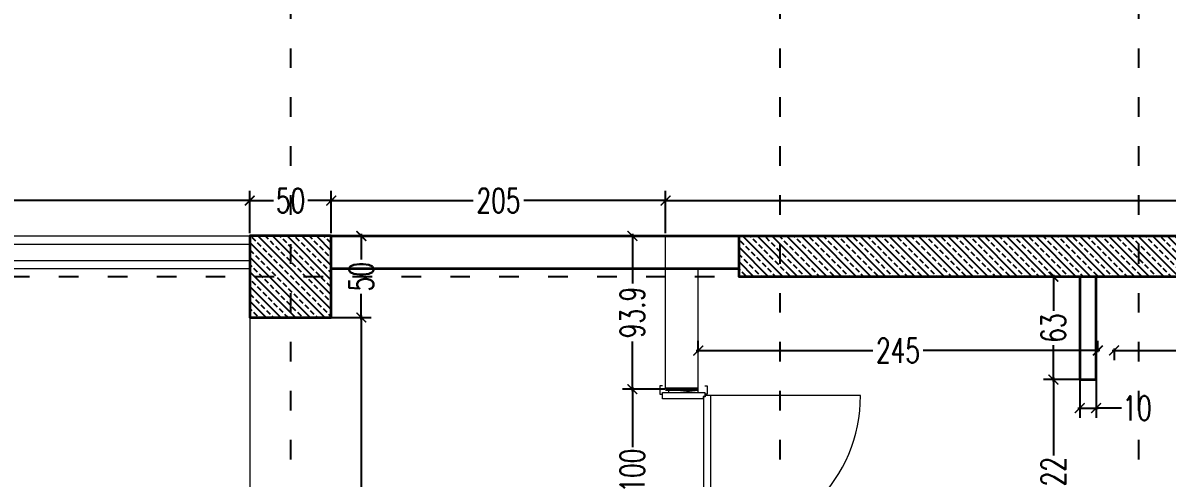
# Model space of a CAD drawing. Header units: centimetres. Extents: x -3207095 to 15275363, y -32656 to 4798027.
# Drawn here: x 687976 to 688678, y 4471229 to 4471508 of the extents above; entities that cross this region are included whole.
import ezdxf

# ---------------------------------------------------------------- set-up
doc = ezdxf.new("R2010")
doc.units = ezdxf.units.CM
doc.linetypes.add('ACAD_ISO03W100', pattern=[30, 12, -18])
doc.linetypes.add('DUZ', pattern=[500, 500])
doc.layers.get('0').update_dxf_attribs({"color": 1, "linetype": 'DUZ'})
doc.layers.add('DIM', color=1, linetype='DUZ')
doc.layers.add('KOLTAR_F', color=145, linetype='Continuous')
for name, color, linetype, lineweight in [('DUV', 220, 'Continuous', 50), ('DUVAR', 7, 'Continuous', 35), ('iç duvar', 7, 'Continuous', 50), ('KAPEN', 151, 'Continuous', 9), ('KOLON_F', 3, 'Continuous', 35)]:
    doc.layers.add(name, color=color, linetype=linetype, lineweight=lineweight)
doc.styles.add('DIM', font='ROMANSTW.SHX', dxfattribs={"width": 0.7})
doc.dimstyles.new('1_100', dxfattribs={"dimtxt": 15, "dimasz": 6, "dimexe": 6, "dimexo": 0, "dimgap": 2, "dimtad": 0, "dimdec": 1, "dimzin": 11, "dimdsep": 46, "dimtxsty": 'DIM', "dimblk": 'ARCHTICK', "dimcen": 3, "dimdle": 1.25, "dimclrt": 2, "dimadec": 0, "dimazin": 0, "dimtfac": 1.25, "dimtdec": 1, "dimtix": 1, "dimtofl": 0, "dimtmove": 1, "dimatfit": 3, "dimldrblk": 'ARCHTICK', "dimfxl": 20, "dimfxlon": 1, "dimtolj": 1, "dimtzin": 0, "dimarcsym": 0})
pattern_1 = [(135, (5191127.668, 3810743.487), (-4.4901280605, -4.4901280605), []), (135, (5191127.668, 3810747.977), (-4.4901280605, -4.4901280605), [3.175, -1.5875])]

# ---------------------------------------------------------------- blocks, each defined once
blk = doc.blocks.new('K210')
for p, q in [((0.04, 0.985), (0.04, 0.032)), ((0.04, 0.032), (0.047, 0.032)), ((0.047, 0.032), (0.047, 0.022)), ((0.047, 0.022), (0.953, 0.022)), ((0.953, 0.032), (0.96, 0.032)), ((0.953, 0.022), (0.953, 0.032)), ((0.96, 0.032), (0.96, 0.065))]:
    blk.add_line(p, q)
for points in [[(-0.02, 0.03), (-0.02, 0.045), (0.03, 0.045), (0.03, 0.03)], [(0.04, 0.065), (0.96, 0.065)], [(1.02, 0.03), (1.02, 0.045), (0.97, 0.045), (0.97, 0.03)], [(0.02, -0.19), (0, -0.19), (0.02, -0.01), (0, -0.01)], [(0.98, -0.19), (1, -0.19), (0.98, -0.01), (1, -0.01)], [(-0.02, -0.23), (-0.02, -0.245), (0.03, -0.245), (0.03, -0.23)], [(1.02, -0.23), (1.02, -0.245), (0.97, -0.245), (0.97, -0.23)]]:
    blk.add_lwpolyline(points)
for points in [[(0.02, 0.03), (0.045, 0.03), (0.045, 0.02), (0.06, 0.02), (0.06, -0.23), (0.02, -0.23)], [(0.98, 0.03), (0.955, 0.03), (0.955, 0.02), (0.94, 0.02), (0.94, -0.23), (0.98, -0.23)]]:
    blk.add_lwpolyline(points, close=True)
blk.add_arc((0.04, 0.065), 0.92, 0, 90)
blk = doc.blocks.new('_ArchTick')
at = {"color": 0, "linetype": 'ByBlock', "const_width": 0.15}
blk.add_lwpolyline([(-0.5, -0.5), (0.5, 0.5)], dxfattribs=at)
blk = doc.blocks.new('*D713')
at = {"layer": 'Defpoints', "color": 0, "linetype": 'Continuous', "lineweight": 5, "transparency": 16777216}
for p in [(688115.2, 4471398.66), (687745.2, 4471376.97), (688115.2, 4471376.97)]:
    blk.add_point(p, dxfattribs=at)
at = {"layer": 'DIM', "color": 0, "linetype": 'Continuous', "lineweight": -2, "transparency": 16777216}
for p, q in [((687745.2, 4471378.66), (687745.2, 4471404.66)), ((688115.2, 4471378.66), (688115.2, 4471404.66)), ((687743.95, 4471398.66), (687914.7, 4471398.66)), ((688116.45, 4471398.66), (687945.7, 4471398.66))]:
    blk.add_line(p, q, dxfattribs=at)
at = {"layer": 'DIM', "color": 0, "linetype": 'Continuous', "lineweight": -2, "transparency": 16777216, "xscale": 6, "yscale": 6, "zscale": 6, "rotation": 180}
blk.add_blockref('_ArchTick', (687745.2, 4471398.66), dxfattribs=at)
at = {"layer": 'DIM', "color": 0, "linetype": 'Continuous', "lineweight": -2, "transparency": 16777216, "xscale": 6, "yscale": 6, "zscale": 6}
blk.add_blockref('_ArchTick', (688115.2, 4471398.66), dxfattribs=at)
at = {"layer": 'DIM', "color": 2, "linetype": 'Continuous', "lineweight": 5, "transparency": 16777216, "insert": (687930.2, 4471398.66), "char_height": 15, "attachment_point": 5, "style": 'DIM'}
blk.add_mtext('\\A1;370', dxfattribs=at)
blk = doc.blocks.new('*D714')
at = {"layer": 'Defpoints', "color": 0, "linetype": 'Continuous', "lineweight": 5, "transparency": 16777216}
for p in [(688165.2, 4471398.66), (688115.2, 4471376.97), (688165.2, 4471376.97)]:
    blk.add_point(p, dxfattribs=at)
at = {"layer": 'DIM', "color": 0, "linetype": 'Continuous', "lineweight": -2, "transparency": 16777216}
for p, q in [((688115.2, 4471378.66), (688115.2, 4471404.66)), ((688165.2, 4471378.66), (688165.2, 4471404.66)), ((688113.95, 4471398.66), (688129.7, 4471398.66)), ((688166.45, 4471398.66), (688150.7, 4471398.66))]:
    blk.add_line(p, q, dxfattribs=at)
at = {"layer": 'DIM', "color": 0, "linetype": 'Continuous', "lineweight": -2, "transparency": 16777216, "xscale": 6, "yscale": 6, "zscale": 6, "rotation": 180}
blk.add_blockref('_ArchTick', (688115.2, 4471398.66), dxfattribs=at)
at = {"layer": 'DIM', "color": 0, "linetype": 'Continuous', "lineweight": -2, "transparency": 16777216, "xscale": 6, "yscale": 6, "zscale": 6}
blk.add_blockref('_ArchTick', (688165.2, 4471398.66), dxfattribs=at)
at = {"layer": 'DIM', "color": 2, "linetype": 'Continuous', "lineweight": 5, "transparency": 16777216, "insert": (688140.2, 4471398.66), "char_height": 15, "attachment_point": 5, "style": 'DIM'}
blk.add_mtext('\\A1;50', dxfattribs=at)
blk = doc.blocks.new('*D715')
at = {"layer": 'Defpoints', "color": 0, "linetype": 'Continuous', "lineweight": 5, "transparency": 16777216}
for p in [(688370.2, 4471398.66), (688165.2, 4471376.97), (688370.2, 4471376.97)]:
    blk.add_point(p, dxfattribs=at)
at = {"layer": 'DIM', "color": 0, "linetype": 'Continuous', "lineweight": -2, "transparency": 16777216}
for p, q in [((688165.2, 4471378.66), (688165.2, 4471404.66)), ((688370.2, 4471378.66), (688370.2, 4471404.66)), ((688163.95, 4471398.66), (688252.2, 4471398.66)), ((688371.45, 4471398.66), (688283.2, 4471398.66))]:
    blk.add_line(p, q, dxfattribs=at)
at = {"layer": 'DIM', "color": 0, "linetype": 'Continuous', "lineweight": -2, "transparency": 16777216, "xscale": 6, "yscale": 6, "zscale": 6, "rotation": 180}
blk.add_blockref('_ArchTick', (688165.2, 4471398.66), dxfattribs=at)
at = {"layer": 'DIM', "color": 0, "linetype": 'Continuous', "lineweight": -2, "transparency": 16777216, "xscale": 6, "yscale": 6, "zscale": 6}
blk.add_blockref('_ArchTick', (688370.2, 4471398.66), dxfattribs=at)
at = {"layer": 'DIM', "color": 2, "linetype": 'Continuous', "lineweight": 5, "transparency": 16777216, "insert": (688267.7, 4471398.66), "char_height": 15, "attachment_point": 5, "style": 'DIM'}
blk.add_mtext('\\A1;205', dxfattribs=at)
blk = doc.blocks.new('*D716')
at = {"layer": 'Defpoints', "color": 0, "linetype": 'Continuous', "lineweight": 5, "transparency": 16777216}
for p in [(689185.2, 4471398.66), (689185.2, 4471382.44), (688370.2, 4471376.97)]:
    blk.add_point(p, dxfattribs=at)
at = {"layer": 'DIM', "color": 0, "linetype": 'Continuous', "lineweight": -2, "transparency": 16777216}
for p, q in [((688370.2, 4471378.66), (688370.2, 4471404.66)), ((689185.2, 4471382.44), (689185.2, 4471404.66)), ((688368.95, 4471398.66), (688763.2, 4471398.66)), ((689186.45, 4471398.66), (688792.2, 4471398.66))]:
    blk.add_line(p, q, dxfattribs=at)
at = {"layer": 'DIM', "color": 0, "linetype": 'Continuous', "lineweight": -2, "transparency": 16777216, "xscale": 6, "yscale": 6, "zscale": 6, "rotation": 180}
blk.add_blockref('_ArchTick', (688370.2, 4471398.66), dxfattribs=at)
at = {"layer": 'DIM', "color": 0, "linetype": 'Continuous', "lineweight": -2, "transparency": 16777216, "xscale": 6, "yscale": 6, "zscale": 6}
blk.add_blockref('_ArchTick', (689185.2, 4471398.66), dxfattribs=at)
at = {"layer": 'DIM', "color": 2, "linetype": 'Continuous', "lineweight": 5, "transparency": 16777216, "insert": (688777.7, 4471398.66), "char_height": 15, "attachment_point": 5, "style": 'DIM'}
blk.add_mtext('\\A1;815', dxfattribs=at)
blk = doc.blocks.new('*D863')
at = {"layer": 'Defpoints', "color": 0, "linetype": 'Continuous', "lineweight": 5, "transparency": 16777216}
for p in [(688349.79, 4471283.08), (688370.2, 4471283.08), (688370.2, 4471183.08)]:
    blk.add_point(p, dxfattribs=at)
at = {"layer": 'DIM', "color": 0, "linetype": 'Continuous', "lineweight": -2, "transparency": 16777216}
for p, q in [((688369.79, 4471283.08), (688343.79, 4471283.08)), ((688349.79, 4471284.33), (688349.79, 4471247.58)), ((688349.79, 4471181.83), (688349.79, 4471218.58)), ((688369.79, 4471183.08), (688343.79, 4471183.08))]:
    blk.add_line(p, q, dxfattribs=at)
at = {"layer": 'DIM', "color": 0, "linetype": 'Continuous', "lineweight": -2, "transparency": 16777216, "xscale": 6, "yscale": 6, "zscale": 6}
for p, rotation in [((688349.79, 4471283.08), 90), ((688349.79, 4471183.08), 270)]:
    blk.add_blockref('_ArchTick', p, dxfattribs=dict(at, rotation=rotation))
at = {"layer": 'DIM', "color": 2, "linetype": 'Continuous', "lineweight": 5, "transparency": 16777216, "insert": (688349.79, 4471233.08), "char_height": 15, "attachment_point": 5, "rotation": 90, "style": 'DIM'}
blk.add_mtext('\\A1;100', dxfattribs=at)
blk = doc.blocks.new('*D864')
at = {"layer": 'Defpoints', "color": 0, "linetype": 'Continuous', "lineweight": 5, "transparency": 16777216}
for p in [(688349.79, 4471376.97), (688370.2, 4471376.97), (688370.2, 4471283.08)]:
    blk.add_point(p, dxfattribs=at)
at = {"layer": 'DIM', "color": 0, "linetype": 'Continuous', "lineweight": -2, "transparency": 16777216}
for p, q in [((688369.79, 4471376.97), (688343.79, 4471376.97)), ((688349.79, 4471378.22), (688349.79, 4471347.77)), ((688349.79, 4471281.83), (688349.79, 4471312.27)), ((688369.79, 4471283.08), (688343.79, 4471283.08))]:
    blk.add_line(p, q, dxfattribs=at)
at = {"layer": 'DIM', "color": 0, "linetype": 'Continuous', "lineweight": -2, "transparency": 16777216, "xscale": 6, "yscale": 6, "zscale": 6}
for p, rotation in [((688349.79, 4471376.97), 90), ((688349.79, 4471283.08), 270)]:
    blk.add_blockref('_ArchTick', p, dxfattribs=dict(at, rotation=rotation))
at = {"layer": 'DIM', "color": 2, "linetype": 'Continuous', "lineweight": 5, "transparency": 16777216, "insert": (688349.79, 4471330.02), "char_height": 15, "attachment_point": 5, "rotation": 90, "style": 'DIM'}
blk.add_mtext('\\A1;93.9', dxfattribs=at)
blk = doc.blocks.new('*D789')
at = {"layer": 'Defpoints', "color": 0, "linetype": 'Continuous', "lineweight": 5, "transparency": 16777216}
for p in [(688645.2, 4471307.97), (689185.2, 4471306.75), (689185.2, 4471305.66)]:
    blk.add_point(p, dxfattribs=at)
at = {"layer": 'DIM', "color": 0, "linetype": 'Continuous', "lineweight": -2, "transparency": 16777216}
for p, q in [((689185.2, 4471305.66), (689185.2, 4471312.75)), ((688643.95, 4471306.75), (688899.7, 4471306.75)), ((688645.2, 4471307.97), (688645.2, 4471300.75)), ((689186.45, 4471306.75), (688930.7, 4471306.75))]:
    blk.add_line(p, q, dxfattribs=at)
at = {"layer": 'DIM', "color": 0, "linetype": 'Continuous', "lineweight": -2, "transparency": 16777216, "xscale": 6, "yscale": 6, "zscale": 6, "rotation": 180}
blk.add_blockref('_ArchTick', (688645.2, 4471306.75), dxfattribs=at)
at = {"layer": 'DIM', "color": 0, "linetype": 'Continuous', "lineweight": -2, "transparency": 16777216, "xscale": 6, "yscale": 6, "zscale": 6}
blk.add_blockref('_ArchTick', (689185.2, 4471306.75), dxfattribs=at)
at = {"layer": 'DIM', "color": 2, "linetype": 'Continuous', "lineweight": 5, "transparency": 16777216, "insert": (688915.2, 4471306.75), "char_height": 15, "attachment_point": 5, "style": 'DIM'}
blk.add_mtext('\\A1;540', dxfattribs=at)
blk = doc.blocks.new('*D790')
at = {"layer": 'Defpoints', "color": 0, "linetype": 'Continuous', "lineweight": 5, "transparency": 16777216}
for p in [(688390.2, 4471306.75), (688390.2, 4471305.66), (688635.2, 4471305.66)]:
    blk.add_point(p, dxfattribs=at)
at = {"layer": 'DIM', "color": 0, "linetype": 'Continuous', "lineweight": -2, "transparency": 16777216}
for p, q in [((688390.2, 4471305.66), (688390.2, 4471312.75)), ((688635.2, 4471305.66), (688635.2, 4471312.75)), ((688388.95, 4471306.75), (688497.2, 4471306.75)), ((688636.45, 4471306.75), (688528.2, 4471306.75))]:
    blk.add_line(p, q, dxfattribs=at)
at = {"layer": 'DIM', "color": 0, "linetype": 'Continuous', "lineweight": -2, "transparency": 16777216, "xscale": 6, "yscale": 6, "zscale": 6, "rotation": 180}
blk.add_blockref('_ArchTick', (688390.2, 4471306.75), dxfattribs=at)
at = {"layer": 'DIM', "color": 0, "linetype": 'Continuous', "lineweight": -2, "transparency": 16777216, "xscale": 6, "yscale": 6, "zscale": 6}
blk.add_blockref('_ArchTick', (688635.2, 4471306.75), dxfattribs=at)
at = {"layer": 'DIM', "color": 2, "linetype": 'Continuous', "lineweight": 5, "transparency": 16777216, "insert": (688512.7, 4471306.75), "char_height": 15, "attachment_point": 5, "style": 'DIM'}
blk.add_mtext('\\A1;245', dxfattribs=at)
blk = doc.blocks.new('*D791')
at = {"layer": 'Defpoints', "color": 0, "linetype": 'Continuous', "lineweight": 5, "transparency": 16777216}
for p in [(688624.12, 4471351.97), (688607.97, 4471288.97), (688624.12, 4471288.97)]:
    blk.add_point(p, dxfattribs=at)
at = {"layer": 'DIM', "color": 0, "linetype": 'Continuous', "lineweight": -2, "transparency": 16777216}
for p, q in [((688624.12, 4471351.97), (688601.97, 4471351.97)), ((688607.97, 4471353.22), (688607.97, 4471330.97)), ((688607.97, 4471287.72), (688607.97, 4471309.97)), ((688624.12, 4471288.97), (688601.97, 4471288.97))]:
    blk.add_line(p, q, dxfattribs=at)
at = {"layer": 'DIM', "color": 0, "linetype": 'Continuous', "lineweight": -2, "transparency": 16777216, "xscale": 6, "yscale": 6, "zscale": 6}
for p, rotation in [((688607.97, 4471351.97), 90), ((688607.97, 4471288.97), 270)]:
    blk.add_blockref('_ArchTick', p, dxfattribs=dict(at, rotation=rotation))
at = {"layer": 'DIM', "color": 2, "linetype": 'Continuous', "lineweight": 5, "transparency": 16777216, "insert": (688607.97, 4471320.47), "char_height": 15, "attachment_point": 5, "rotation": 90, "style": 'DIM'}
blk.add_mtext('\\A1;63', dxfattribs=at)
blk = doc.blocks.new('*D792')
at = {"layer": 'Defpoints', "color": 0, "linetype": 'Continuous', "lineweight": 5, "transparency": 16777216}
for p in [(688624.12, 4471288.97), (688607.97, 4471166.97), (688624.12, 4471166.97)]:
    blk.add_point(p, dxfattribs=at)
at = {"layer": 'DIM', "color": 0, "linetype": 'Continuous', "lineweight": -2, "transparency": 16777216}
for p, q in [((688624.12, 4471288.97), (688601.97, 4471288.97)), ((688607.97, 4471290.22), (688607.97, 4471242.47)), ((688607.97, 4471165.72), (688607.97, 4471213.47)), ((688624.12, 4471166.97), (688601.97, 4471166.97))]:
    blk.add_line(p, q, dxfattribs=at)
at = {"layer": 'DIM', "color": 0, "linetype": 'Continuous', "lineweight": -2, "transparency": 16777216, "xscale": 6, "yscale": 6, "zscale": 6}
for p, rotation in [((688607.97, 4471288.97), 90), ((688607.97, 4471166.97), 270)]:
    blk.add_blockref('_ArchTick', p, dxfattribs=dict(at, rotation=rotation))
at = {"layer": 'DIM', "color": 2, "linetype": 'Continuous', "lineweight": 5, "transparency": 16777216, "insert": (688607.97, 4471227.97), "char_height": 15, "attachment_point": 5, "rotation": 90, "style": 'DIM'}
blk.add_mtext('\\A1;122', dxfattribs=at)
blk = doc.blocks.new('*D797')
at = {"layer": 'Defpoints', "color": 0, "linetype": 'Continuous', "lineweight": 5, "transparency": 16777216}
for p in [(688624.12, 4471288.97), (688634.12, 4471288.97), (688634.12, 4471271.42)]:
    blk.add_point(p, dxfattribs=at)
at = {"layer": 'DIM', "color": 0, "linetype": 'Continuous', "lineweight": -2, "transparency": 16777216}
for p, q in [((688624.12, 4471288.97), (688624.12, 4471265.42)), ((688634.12, 4471288.97), (688634.12, 4471265.42)), ((688622.87, 4471271.42), (688635.37, 4471271.42)), ((688649.71, 4471271.42), (688634.12, 4471271.42))]:
    blk.add_line(p, q, dxfattribs=at)
at = {"layer": 'DIM', "color": 0, "linetype": 'Continuous', "lineweight": -2, "transparency": 16777216, "xscale": 6, "yscale": 6, "zscale": 6, "rotation": 180}
blk.add_blockref('_ArchTick', (688624.12, 4471271.42), dxfattribs=at)
at = {"layer": 'DIM', "color": 0, "linetype": 'Continuous', "lineweight": -2, "transparency": 16777216, "xscale": 6, "yscale": 6, "zscale": 6}
blk.add_blockref('_ArchTick', (688634.12, 4471271.42), dxfattribs=at)
at = {"layer": 'DIM', "color": 2, "linetype": 'Continuous', "lineweight": 5, "transparency": 16777216, "insert": (688659.21, 4471271.42), "char_height": 15, "attachment_point": 5, "style": 'DIM'}
blk.add_mtext('\\A1;10', dxfattribs=at)
blk = doc.blocks.new('*D951')
at = {"layer": 'Defpoints', "color": 0, "linetype": 'Continuous', "lineweight": 5, "transparency": 16777216}
for p in [(688165.2, 4471376.97), (688165.2, 4471326.97), (688183.59, 4471326.97)]:
    blk.add_point(p, dxfattribs=at)
at = {"layer": 'DIM', "color": 0, "linetype": 'Continuous', "lineweight": -2, "transparency": 16777216}
for p, q in [((688165.2, 4471376.97), (688189.59, 4471376.97)), ((688183.59, 4471378.22), (688183.59, 4471362.47)), ((688183.59, 4471325.72), (688183.59, 4471341.47)), ((688165.2, 4471326.97), (688189.59, 4471326.97))]:
    blk.add_line(p, q, dxfattribs=at)
at = {"layer": 'DIM', "color": 0, "linetype": 'Continuous', "lineweight": -2, "transparency": 16777216, "xscale": 6, "yscale": 6, "zscale": 6}
for p, rotation in [((688183.59, 4471376.97), 90), ((688183.59, 4471326.97), 270)]:
    blk.add_blockref('_ArchTick', p, dxfattribs=dict(at, rotation=rotation))
at = {"layer": 'DIM', "color": 2, "linetype": 'Continuous', "lineweight": 5, "transparency": 16777216, "insert": (688183.59, 4471351.97), "char_height": 15, "attachment_point": 5, "rotation": 90, "style": 'DIM'}
blk.add_mtext('\\A1;50', dxfattribs=at)
blk = doc.blocks.new('*D952')
at = {"layer": 'Defpoints', "color": 0, "linetype": 'Continuous', "lineweight": 5, "transparency": 16777216}
for p in [(688165.2, 4471326.97), (688165.2, 4470636.97), (688183.59, 4470636.97)]:
    blk.add_point(p, dxfattribs=at)
at = {"layer": 'DIM', "color": 0, "linetype": 'Continuous', "lineweight": -2, "transparency": 16777216}
for p, q in [((688165.2, 4471326.97), (688189.59, 4471326.97)), ((688183.59, 4471328.22), (688183.59, 4470997.47)), ((688183.59, 4470635.72), (688183.59, 4470966.47)), ((688165.2, 4470636.97), (688189.59, 4470636.97))]:
    blk.add_line(p, q, dxfattribs=at)
at = {"layer": 'DIM', "color": 0, "linetype": 'Continuous', "lineweight": -2, "transparency": 16777216, "xscale": 6, "yscale": 6, "zscale": 6}
for p, rotation in [((688183.59, 4471326.97), 90), ((688183.59, 4470636.97), 270)]:
    blk.add_blockref('_ArchTick', p, dxfattribs=dict(at, rotation=rotation))
at = {"layer": 'DIM', "color": 2, "linetype": 'Continuous', "lineweight": 5, "transparency": 16777216, "insert": (688183.59, 4470981.97), "char_height": 15, "attachment_point": 5, "rotation": 90, "style": 'DIM'}
blk.add_mtext('\\A1;690', dxfattribs=at)

msp = doc.modelspace()

# ---------------------------------------------------------------- hatches: boundary and pattern name
at = {"layer": 'KOLTAR_F'}
h = msp.add_hatch(dxfattribs=at)
h.set_pattern_fill('ANSI33', color=256, angle=90, style=0)
h.set_pattern_definition([(135, (5191647.668, 3810743.487), (-4.4901280605, -4.4901280605), []), (135, (5191647.668, 3810747.977), (-4.4901280605, -4.4901280605), [3.175, -1.5875])])
h.paths.add_polyline_path([(688165.2, 4471326.97), (688165.2, 4471376.97), (688115.2, 4471376.97), (688115.2, 4471326.97)])
h = msp.add_hatch(dxfattribs=at)
h.set_pattern_fill('ANSI33', color=256, angle=90, style=0)
h.set_pattern_definition(pattern_1)
h.paths.add_polyline_path([(688685.2, 4471376.97), (688415.2, 4471376.97), (688415.2, 4471351.97), (688685.2, 4471351.97)])
h = msp.add_hatch(dxfattribs=at)
h.set_pattern_fill('ANSI33', color=256, angle=90, style=0)
h.set_pattern_definition(pattern_1)
h.paths.add_polyline_path([(688685.2, 4471376.97), (688415.2, 4471376.97), (688415.2, 4471351.97), (688685.2, 4471351.97)])

# ---------------------------------------------------------------- linework, layer by layer
at = {"color": 232, "linetype": 'ACAD_ISO03W100'}
for p, q in [((688140.2, 4472511.97), (688140.2, 4469381.97)), ((688440.2, 4472511.97), (688440.2, 4469381.97)), ((688660.2, 4472511.97), (688660.2, 4469381.97)), ((689300.2, 4471351.97), (685360.2, 4471351.97))]:
    msp.add_line(p, q, dxfattribs=at)
at = {"layer": 'DUV'}
msp.add_line((688390.2, 4471283.08), (688370.2, 4471283.08), dxfattribs=at)
at = {"layer": 'DUVAR'}
for p, q in [((688165.2, 4471376.97), (688415.2, 4471376.97)), ((688165.2, 4471356.97), (688415.2, 4471356.97))]:
    msp.add_line(p, q, dxfattribs=at)
msp.add_lwpolyline([(688624.21, 4471351.97), (688624.21, 4471288.97), (688634.21, 4471288.97), (688634.21, 4471351.97)], dxfattribs=at)
at = {"layer": 'iç duvar', "color": 252, "linetype": 'Continuous', "lineweight": 5, "true_color": 0x939598}
for p, q in [((687745.2, 4471376.97), (688115.2, 4471376.97)), ((687745.2, 4471356.97), (688115.2, 4471356.97)), ((688115.2, 4471326.97), (688115.2, 4470636.97))]:
    msp.add_line(p, q, dxfattribs=at)
at = {"layer": 'iç duvar', "color": 7, "lineweight": 18}
for p, q in [((688370.2, 4471283.08), (688370.2, 4471376.97)), ((688415.2, 4471376.97), (688370.2, 4471376.97)), ((688390.2, 4471283.08), (688390.2, 4471356.97)), ((688415.2, 4471356.97), (688390.2, 4471356.97))]:
    msp.add_line(p, q, dxfattribs=at)
at = {"layer": 'KAPEN'}
for p, q in [((687745.2, 4471371.97), (688115.2, 4471371.97)), ((687745.2, 4471361.97), (688115.2, 4471361.97))]:
    msp.add_line(p, q, dxfattribs=at)
at = {"layer": 'KOLON_F'}
for points in [[(688165.2, 4471326.97), (688165.2, 4471376.97), (688115.2, 4471376.97), (688115.2, 4471326.97)], [(688415.2, 4471376.97), (688685.2, 4471376.97), (688685.2, 4471351.97), (688415.2, 4471351.97)], [(688415.2, 4471376.97), (688685.2, 4471376.97), (688685.2, 4471351.97), (688415.2, 4471351.97)]]:
    msp.add_lwpolyline(points, close=True, dxfattribs=at)

# ---------------------------------------------------------------- block references
at = {"layer": 'KAPEN', "xscale": 100, "yscale": 100, "zscale": 100, "rotation": 270}
msp.add_blockref('K210', (688391.2, 4471283.08), dxfattribs=at)

# ---------------------------------------------------------------- dimensions: what is measured, and where the dimension line sits
at = {"layer": 'DIM', "linetype": 'Continuous', "lineweight": 5}
for base, p1, p2, picture, middle in [((688115.2, 4471398.66), (687745.2, 4471376.97), (688115.2, 4471376.97), '*D713', (687930.2, 4471398.66)), ((688165.2, 4471398.66), (688115.2, 4471376.97), (688165.2, 4471376.97), '*D714', (688140.2, 4471398.66)), ((688370.2, 4471398.66), (688165.2, 4471376.97), (688370.2, 4471376.97), '*D715', (688267.7, 4471398.66)), ((689185.2, 4471398.66), (688370.2, 4471376.97), (689185.2, 4471382.44), '*D716', (688777.7, 4471398.66))]:
    dim = msp.add_linear_dim(base=base, p1=p1, p2=p2, dimstyle='1_100', dxfattribs=at)
    dim.commit()
    dim.dimension.update_dxf_attribs({"geometry": picture, "text_midpoint": middle})
for base, p1, p2, angle, picture, middle in [((688183.59, 4471326.97), (688165.2, 4471376.97), (688165.2, 4471326.97), 90, '*D951', (688183.59, 4471351.97)), ((688349.79, 4471376.97), (688370.2, 4471283.08), (688370.2, 4471376.97), 90, '*D864', (688349.79, 4471330.02)), ((688607.97, 4471288.97), (688624.12, 4471351.97), (688624.12, 4471288.97), 90, '*D791', (688607.97, 4471320.47)), ((688183.59, 4470636.97), (688165.2, 4471326.97), (688165.2, 4470636.97), 90, '*D952', (688183.59, 4470981.97)), ((688390.2, 4471306.75), (688635.2, 4471305.66), (688390.2, 4471305.66), 180, '*D790', (688512.7, 4471306.75)), ((689185.2, 4471306.75), (688645.2, 4471307.97), (689185.2, 4471305.66), 180, '*D789', (688915.2, 4471306.75)), ((688607.97, 4471166.97), (688624.12, 4471288.97), (688624.12, 4471166.97), 90, '*D792', (688607.97, 4471227.97)), ((688349.79, 4471283.08), (688370.2, 4471183.08), (688370.2, 4471283.08), 90, '*D863', (688349.79, 4471233.08))]:
    dim = msp.add_linear_dim(base=base, p1=p1, p2=p2, angle=angle, dimstyle='1_100', dxfattribs=at)
    dim.commit()
    dim.dimension.update_dxf_attribs({"geometry": picture, "text_midpoint": middle})
dim = msp.add_linear_dim(base=(688634.12, 4471271.42), p1=(688624.12, 4471288.97), p2=(688634.12, 4471288.97), angle=180, dimstyle='1_100', dxfattribs=at)
dim.commit()
dim.dimension.update_dxf_attribs({"geometry": '*D797', "text_midpoint": (688659.21, 4471271.42), "dimtype": 160})

doc.saveas('drawing.dxf')
